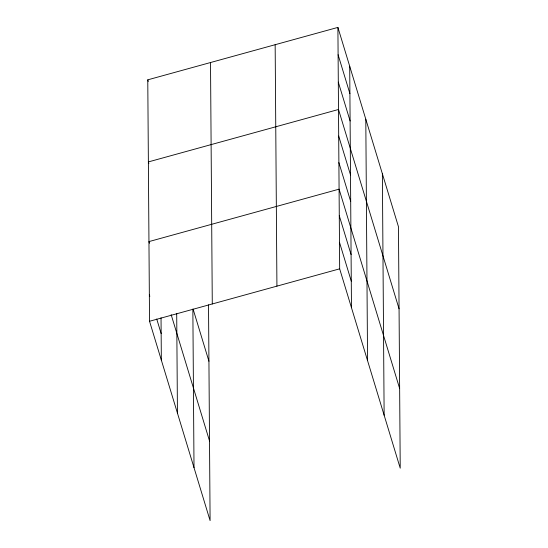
<?xml version="1.0" encoding="UTF-8"?>
<svg xmlns="http://www.w3.org/2000/svg" width="548" height="548" viewBox="0 0 548 548"><rect width="100%" height="100%" fill="white"/><g stroke="black" fill="none" stroke-linecap="round" stroke-linejoin="round"><path stroke-width="0.82" d="M208.521 304.818L210.096 520.6L149.536 321.265L147.775 79.837L337.904 27.4L398.465 226.735L400.225 468.163L339.664 268.835L337.904 27.4M149.536 321.265L339.664 268.835M338.102 54.759L349.905 93.626M338.301 82.125L350.11 120.985M399.06 308.819L338.5 109.484L148.371 161.92L148.864 163.537M338.691 136.041L350.501 174.901M338.89 162.598L350.693 201.465M399.643 388.491L339.082 189.156L148.953 241.593L149.446 243.209M339.274 215.72L351.083 254.58M339.472 242.278L351.275 281.138M147.775 79.837L148.268 81.453M193.095 309.113L208.939 361.255M171.161 314.668L209.514 440.928M149.344 294.708L149.837 296.331M156.721 318.998L161.153 333.568M382.374 173.778L384.134 415.213M365.797 119.217L367.557 360.646M349.706 66.26L351.474 307.695M275.158 44.703L276.925 286.138M210.514 62.534L212.281 303.962M192.855 309.127L194.013 467.643M176.703 313.49L177.436 413.082M161.037 317.799L161.345 360.125"/></g></svg>
